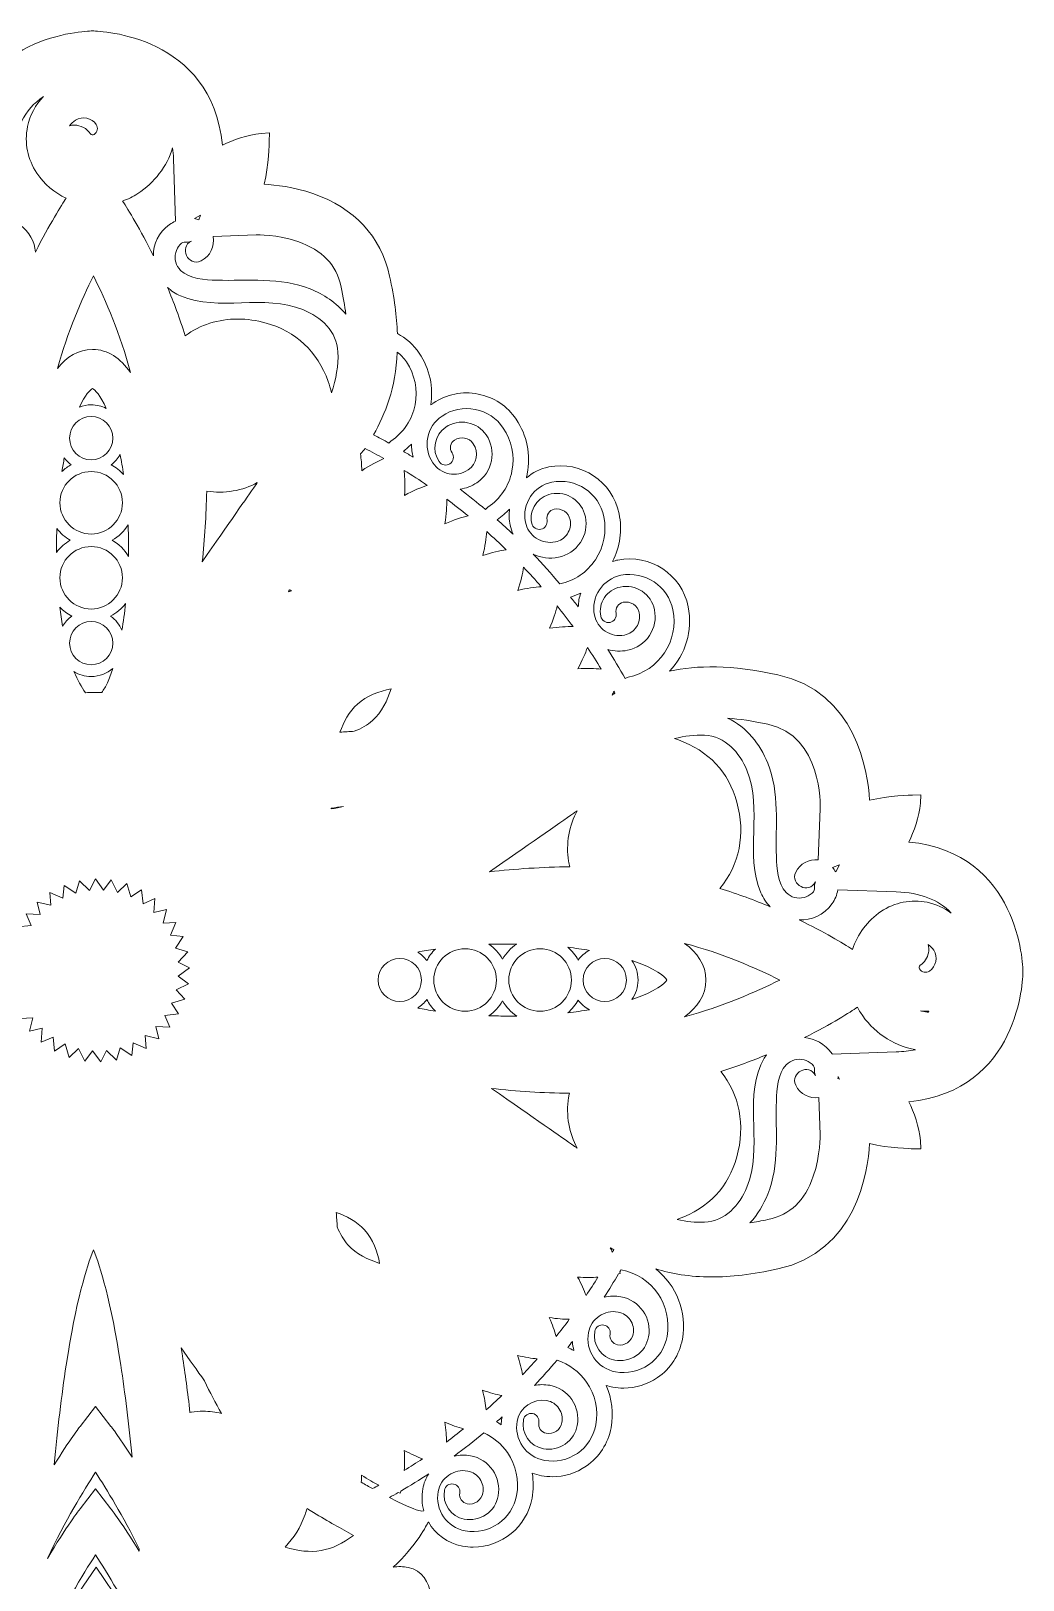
# Model space of a CAD drawing. Header units: millimetres. Extents: x 8 to 970, y -668 to -13.
# Drawn here: x 116.9 to 239.2, y -547.4 to -356.4 of the extents above; entities that cross this region are included whole.
import ezdxf

# ---------------------------------------------------------------- set-up
doc = ezdxf.new("R2010")
doc.units = ezdxf.units.MM
doc.header["$MEASUREMENT"] = 0
doc.layers.add('Layer 5', color=7, linetype='Continuous')

msp = doc.modelspace()

# ---------------------------------------------------------------- linework, layer by layer
at = {"layer": 'Layer 5', "lineweight": 0}
for points in [[(117.61, -463.81), (119.28, -464.21), (119.19, -462.63), (120.77, -463.32), (120.95, -461.75), (122.38, -462.7), (122.83, -461.18), (124.08, -462.37), (124.79, -460.95), (125.81, -462.34), (126.75, -461.07), (127.52, -462.61), (128.67, -461.52), (129.16, -463.17), (130.48, -462.3), (130.67, -464.01), (132.12, -463.38), (132.02, -465.1), (133.55, -464.73), (133.15, -466.41), (134.73, -466.31), (134.04, -467.89), (135.61, -468.07), (134.66, -469.51), (136.18, -469.96), (134.99, -471.21), (136.41, -471.91), (135.02, -472.94), (136.29, -473.88), (134.75, -474.65), (135.84, -475.79), (134.19, -476.28), (135.06, -477.6), (133.35, -477.8), (133.98, -479.25), (132.26, -479.14), (132.63, -480.68), (130.95, -480.28), (131.05, -481.85), (129.47, -481.17), (129.29, -482.74), (127.85, -481.79), (127.4, -483.3), (126.16, -482.12), (125.45, -483.53), (124.43, -482.15), (123.48, -483.42), (122.72, -481.88), (121.57, -482.96), (121.08, -481.31), (119.76, -482.18), (119.57, -480.47), (118.12, -481.1), (118.22, -479.38), (116.68, -479.75), (117.09, -478.08), (115.51, -478.17)], [(115.18, -466.88), (116.89, -466.69), (116.26, -465.24), (117.98, -465.35), (117.61, -463.81)]]:
    msp.add_lwpolyline(points, dxfattribs=at)
for points, knots in [([(239.19, -472.4), (239.18, -471.52), (238.73, -457.77), (225.12, -456.4), (225.69, -455.16), (226.44, -453.27), (226.55, -451.63), (226.55, -451.63), (226.61, -450.59), (226.61, -450.59), (226.61, -450.59), (225.57, -450.61), (225.57, -450.61), (225.43, -450.61), (222.64, -450.68), (220.27, -451.25), (220.06, -447.67), (218.6, -437.9), (208.96, -435.78), (203.19, -434.51), (198.96, -434.6), (195.61, -435.33), (197.55, -433.29), (198.5, -430.36), (197.9, -427.39), (197.1, -423.41), (193.21, -420.82), (189.22, -421.62), (189, -421.67), (188.78, -421.73), (188.56, -421.8), (189.5, -419.99), (189.79, -417.94), (189.38, -415.91), (188.58, -411.93), (184.69, -409.34), (180.7, -410.14), (179.64, -410.36), (178.7, -410.84), (177.94, -411.5), (177.98, -411.34), (178.02, -411.17), (178.05, -411), (178.51, -408.65), (178.03, -406.26), (176.69, -404.27), (175.59, -402.64), (173.92, -401.53), (171.99, -401.15), (170.06, -400.77), (168.09, -401.17), (166.46, -402.27), (166.36, -402.34), (166.26, -402.42), (166.16, -402.5), (166.49, -400.34), (166.05, -398.06), (164.74, -396.11), (164.03, -395.05), (163.09, -394.24), (162.04, -393.7), (161.96, -391.62), (161.67, -389.28), (161.08, -386.61), (160, -381.71), (156.73, -378.19), (151.63, -376.43), (149.23, -375.6), (146.97, -375.35), (145.61, -375.28), (146.18, -372.92), (146.24, -370.14), (146.24, -370), (146.24, -370), (146.27, -368.95), (146.27, -368.95), (146.27, -368.95), (145.22, -369.02), (145.22, -369.02), (143.59, -369.13), (141.7, -369.87), (140.46, -370.45), (139.1, -356.91), (125.48, -356.39), (124.47, -356.37), (124.47, -356.37), (124.47, -356.37), (124.47, -356.37), (124.47, -356.37), (124.47, -356.37), (124.47, -356.37), (124.47, -356.37), (124.42, -356.37), (124.42, -356.37), (124.42, -356.37), (124.42, -356.37), (124.41, -356.37), (124.41, -356.37), (124.41, -356.37), (124.41, -356.37), (123.41, -356.39), (109.79, -356.91), (108.43, -370.45), (107.19, -369.87), (105.3, -369.13), (103.67, -369.02), (103.67, -369.02), (102.62, -368.95), (102.62, -368.95), (102.62, -368.95), (102.64, -370), (102.64, -370), (102.65, -370.14), (102.71, -372.92), (103.27, -375.28), (101.91, -375.35), (99.65, -375.6), (97.25, -376.43), (92.15, -378.19), (88.88, -381.71), (87.81, -386.61), (87.12, -389.74), (86.83, -392.43), (86.83, -394.76), (85.99, -395.3), (85.24, -396.02), (84.65, -396.9), (83.36, -398.87), (82.95, -401.16), (83.31, -403.31), (83.21, -403.24), (83.11, -403.16), (83, -403.09), (81.36, -402.01), (79.39, -401.63), (77.46, -402.03), (75.53, -402.43), (73.88, -403.55), (72.79, -405.2), (71.48, -407.2), (71.02, -409.59), (71.5, -411.94), (71.54, -412.11), (71.58, -412.28), (71.62, -412.45), (70.85, -411.79), (69.91, -411.32), (68.84, -411.12), (64.85, -410.36), (60.99, -412.99), (60.23, -416.98), (59.84, -419.01), (60.16, -421.06), (61.11, -422.86), (60.9, -422.79), (60.68, -422.73), (60.45, -422.69), (56.46, -421.93), (52.59, -424.56), (51.83, -428.55), (51.33, -431.18), (52.04, -433.76), (53.57, -435.73), (50.01, -434.66), (45.38, -434.31), (38.72, -435.78), (29.08, -437.9), (27.61, -447.67), (27.4, -451.25), (25.04, -450.68), (22.25, -450.61), (22.11, -450.61), (22.11, -450.61), (21.06, -450.59), (21.06, -450.59), (21.06, -450.59), (21.13, -451.63), (21.13, -451.63), (21.24, -453.27), (21.98, -455.16), (22.56, -456.4), (8.95, -457.77), (8.5, -471.52), (8.48, -472.4), (8.48, -472.4), (8.48, -472.4), (8.48, -472.4), (8.48, -472.4), (8.48, -472.44), (8.48, -472.44), (8.48, -472.44), (8.48, -472.44), (8.48, -472.44), (8.5, -473.32), (8.95, -487.07), (22.56, -488.44), (21.98, -489.68), (21.24, -491.57), (21.13, -493.21), (21.13, -493.21), (21.06, -494.25), (21.06, -494.25), (21.06, -494.25), (22.11, -494.23), (22.11, -494.23), (22.25, -494.23), (25.04, -494.16), (27.4, -493.6), (27.61, -497.17), (29.08, -506.94), (38.72, -509.06), (41.86, -509.75), (44.55, -510.04), (46.88, -510.04), (49.98, -510.04), (52.45, -509.54), (54.55, -508.79), (53.36, -510.03), (52.51, -511.63), (52.2, -513.45), (51.5, -517.45), (54.2, -521.28), (58.2, -521.97), (58.55, -522.03), (58.9, -522.06), (59.24, -522.06), (59.83, -522.06), (60.4, -521.97), (60.95, -521.81), (60.29, -523.92), (60.42, -526.17), (61.35, -528.2), (62.16, -529.99), (63.63, -531.36), (65.47, -532.05), (66.31, -532.36), (67.19, -532.52), (68.06, -532.52), (69.1, -532.52), (70.13, -532.3), (71.11, -531.85), (71.13, -531.84), (71.14, -531.84), (71.15, -531.83), (70.55, -533.84), (70.64, -536.07), (71.58, -538.12), (72.4, -539.91), (73.86, -541.28), (75.7, -541.97), (76.54, -542.28), (77.42, -542.44), (78.29, -542.44), (79.33, -542.44), (80.37, -542.21), (81.34, -541.77), (82.03, -541.45), (82.64, -541.02), (83.16, -540.49), (83.51, -541.16), (84.87, -543.54), (87.28, -545.77), (86.99, -545.78), (86.71, -545.81), (86.44, -545.87), (82.92, -546.64), (83.01, -551.53), (85, -553.78), (87.2, -556.26), (90.93, -556.31), (94.02, -555.82), (92.53, -556.61), (91.02, -557.31), (89.95, -558.04), (87.1, -560.01), (84.53, -563.73), (86.35, -567.25), (87.6, -569.65), (90.49, -570.27), (92.66, -569.19), (91.37, -572.03), (90.06, -575.01), (88.79, -578.05), (79.66, -599.81), (76.71, -613.77), (80.01, -619.55), (81.83, -622.74), (84.5, -625.73), (88, -628.51), (87.28, -628.56), (86.55, -628.85), (85.95, -629.43), (83.71, -631.61), (85.09, -635.07), (87.29, -636.65), (89.45, -638.21), (91.98, -638.36), (94.6, -638.16), (92.17, -640.95), (92.33, -645.74), (95.43, -648.05), (97.21, -649.37), (99.86, -649.78), (101.73, -648.41), (101.94, -648.26), (102.13, -648.09), (102.31, -647.91), (102.63, -650.19), (104.6, -652.14), (107.1, -651.97), (109.78, -651.78), (111.81, -647.71), (108.77, -646.46), (107.21, -645.82), (106.35, -648.18), (107.73, -648.94), (107.4, -648.8), (107.1, -648.92), (106.82, -649.28), (106.48, -649.21), (106.15, -649.08), (105.85, -648.9), (105.3, -648.54), (104.99, -648.12), (104.94, -647.46), (104.84, -646.09), (106.09, -644.99), (107.29, -644.63), (108.4, -644.3), (109.5, -644.51), (110.41, -645.05), (112.6, -651.7), (117.15, -661.17), (124.44, -661.17), (132.4, -661.17), (136.59, -652.05), (138.57, -645.42), (139.56, -644.61), (140.88, -644.23), (142.2, -644.63), (143.4, -644.99), (144.65, -646.09), (144.55, -647.46), (144.5, -648.12), (144.2, -648.54), (143.64, -648.9), (143.34, -649.08), (143.02, -649.21), (142.68, -649.28), (142.39, -648.92), (142.09, -648.8), (141.77, -648.94), (143.15, -648.18), (142.29, -645.82), (140.73, -646.46), (137.68, -647.71), (139.72, -651.78), (142.4, -651.97), (144.9, -652.14), (146.86, -650.19), (147.19, -647.91), (147.37, -648.09), (147.56, -648.26), (147.76, -648.41), (149.64, -649.78), (152.29, -649.37), (154.06, -648.05), (157.17, -645.74), (157.33, -640.95), (154.9, -638.16), (157.52, -638.36), (160.05, -638.21), (162.2, -636.65), (164.41, -635.07), (165.79, -631.61), (163.55, -629.43), (162.78, -628.68), (161.79, -628.41), (160.88, -628.53), (160.88, -628.53), (160.89, -628.51), (160.89, -628.51), (164.39, -625.73), (167.06, -622.74), (168.88, -619.55), (172.18, -613.77), (169.23, -599.81), (160.1, -578.05), (158.83, -575.03), (157.53, -572.07), (156.25, -569.24), (158.41, -570.25), (161.22, -569.61), (162.44, -567.25), (164.27, -563.73), (161.7, -560.01), (158.84, -558.04), (157.63, -557.21), (155.85, -556.43), (154.17, -555.5), (154.46, -555.58), (154.76, -555.65), (155.06, -555.7), (158.28, -556.3), (162.42, -556.45), (164.79, -553.78), (166.78, -551.53), (166.87, -546.64), (163.35, -545.87), (162.77, -545.75), (162.13, -545.73), (161.52, -545.85), (164.34, -543.26), (165.76, -540.45), (165.82, -540.32), (165.82, -540.32), (165.86, -540.25), (165.86, -540.25), (166.72, -541.77), (168.21, -542.91), (170.06, -543.25), (170.5, -543.33), (170.95, -543.37), (171.39, -543.37), (174.88, -543.37), (177.98, -540.88), (178.64, -537.33), (178.83, -536.29), (178.83, -535.25), (178.67, -534.23), (179.03, -534.38), (179.41, -534.49), (179.81, -534.56), (180.26, -534.64), (180.71, -534.68), (181.16, -534.68), (182.63, -534.68), (184.08, -534.24), (185.32, -533.38), (186.94, -532.26), (188.03, -530.58), (188.39, -528.64), (188.72, -526.85), (188.5, -525.05), (187.78, -523.42), (188.05, -523.51), (188.32, -523.58), (188.6, -523.64), (189.05, -523.72), (189.5, -523.76), (189.95, -523.76), (191.43, -523.76), (192.87, -523.31), (194.12, -522.46), (195.74, -521.34), (196.82, -519.66), (197.18, -517.72), (197.8, -514.34), (196.43, -511.04), (193.9, -509.05), (195.83, -509.65), (198.07, -510.04), (200.79, -510.04), (203.13, -510.04), (205.82, -509.75), (208.96, -509.06), (218.6, -506.94), (220.06, -497.17), (220.27, -493.6), (222.64, -494.16), (225.43, -494.23), (225.57, -494.23), (225.57, -494.23), (226.61, -494.25), (226.61, -494.25), (226.61, -494.25), (226.55, -493.21), (226.55, -493.21), (226.44, -491.57), (225.69, -489.68), (225.12, -488.44), (238.73, -487.07), (239.18, -473.32), (239.19, -472.44), (239.19, -472.44), (239.19, -472.44), (239.19, -472.44), (239.19, -472.44), (239.19, -472.4), (239.19, -472.4), (239.19, -472.4), (239.19, -472.4), (239.19, -472.4)], [0, 0, 0, 0, 1, 1, 1, 2, 2, 2, 3, 3, 3, 4, 4, 4, 5, 5, 5, 6, 6, 6, 7, 7, 7, 8, 8, 8, 9, 9, 9, 10, 10, 10, 11, 11, 11, 12, 12, 12, 13, 13, 13, 14, 14, 14, 15, 15, 15, 16, 16, 16, 17, 17, 17, 18, 18, 18, 19, 19, 19, 20, 20, 20, 21, 21, 21, 22, 22, 22, 23, 23, 23, 24, 24, 24, 25, 25, 25, 26, 26, 26, 27, 27, 27, 28, 28, 28, 29, 29, 29, 30, 30, 30, 31, 31, 31, 32, 32, 32, 33, 33, 33, 34, 34, 34, 35, 35, 35, 36, 36, 36, 37, 37, 37, 38, 38, 38, 39, 39, 39, 40, 40, 40, 41, 41, 41, 42, 42, 42, 43, 43, 43, 44, 44, 44, 45, 45, 45, 46, 46, 46, 47, 47, 47, 48, 48, 48, 49, 49, 49, 50, 50, 50, 51, 51, 51, 52, 52, 52, 53, 53, 53, 54, 54, 54, 55, 55, 55, 56, 56, 56, 57, 57, 57, 58, 58, 58, 59, 59, 59, 60, 60, 60, 61, 61, 61, 62, 62, 62, 63, 63, 63, 64, 64, 64, 65, 65, 65, 66, 66, 66, 67, 67, 67, 68, 68, 68, 69, 69, 69, 70, 70, 70, 71, 71, 71, 72, 72, 72, 73, 73, 73, 74, 74, 74, 75, 75, 75, 76, 76, 76, 77, 77, 77, 78, 78, 78, 79, 79, 79, 80, 80, 80, 81, 81, 81, 82, 82, 82, 83, 83, 83, 84, 84, 84, 85, 85, 85, 86, 86, 86, 87, 87, 87, 88, 88, 88, 89, 89, 89, 90, 90, 90, 91, 91, 91, 92, 92, 92, 93, 93, 93, 94, 94, 94, 95, 95, 95, 96, 96, 96, 97, 97, 97, 98, 98, 98, 99, 99, 99, 100, 100, 100, 101, 101, 101, 102, 102, 102, 103, 103, 103, 104, 104, 104, 105, 105, 105, 106, 106, 106, 107, 107, 107, 108, 108, 108, 109, 109, 109, 110, 110, 110, 111, 111, 111, 112, 112, 112, 113, 113, 113, 114, 114, 114, 115, 115, 115, 116, 116, 116, 117, 117, 117, 118, 118, 118, 119, 119, 119, 120, 120, 120, 121, 121, 121, 122, 122, 122, 123, 123, 123, 124, 124, 124, 125, 125, 125, 126, 126, 126, 127, 127, 127, 128, 128, 128, 129, 129, 129, 130, 130, 130, 131, 131, 131, 132, 132, 132, 133, 133, 133, 134, 134, 134, 135, 135, 135, 136, 136, 136, 137, 137, 137, 138, 138, 138, 139, 139, 139, 140, 140, 140, 141, 141, 141, 142, 142, 142, 143, 143, 143, 144, 144, 144, 145, 145, 145, 146, 146, 146, 147, 147, 147, 148, 148, 148, 149, 149, 149, 150, 150, 150, 151, 151, 151, 152, 152, 152, 153, 153, 153, 154, 154, 154, 155, 155, 155, 156, 156, 156, 157, 157, 157, 158, 158, 158, 159, 159, 159, 160, 160, 160, 161, 161, 161, 162, 162, 162, 163, 163, 163, 164, 164, 164, 164]), ([(118.39, -364.46), (117.4, -365.48), (116.72, -366.75), (116.43, -368.17), (116.02, -370.16), (116.43, -372.19), (117.57, -373.89), (118.48, -375.25), (119.74, -376.32), (121.2, -377), (120.65, -377.83), (119.13, -380.18), (117.41, -383.64), (117.3, -382.37), (116.67, -381.13), (115.41, -380.24), (115.12, -380.03), (114.8, -379.86), (114.45, -379.73), (114.45, -379.73), (114.7, -372.13), (114.7, -372.13), (114.81, -368.57), (116.02, -366.05), (118.39, -364.46)], [0, 0, 0, 0, 1, 1, 1, 2, 2, 2, 3, 3, 3, 4, 4, 4, 5, 5, 5, 6, 6, 6, 7, 7, 7, 8, 8, 8, 8]), ([(122.34, -367.39), (123.19, -366.84), (124.34, -367.07), (124.9, -367.91), (125.03, -368.11), (125.08, -368.34), (125.03, -368.57), (124.99, -368.81), (124.85, -369.01), (124.64, -369.14), (124.5, -369.23), (124.29, -369.19), (124.19, -369.05), (123.73, -368.36), (122.97, -367.99), (122.2, -367.99), (122, -367.99), (121.81, -368.01), (121.62, -368.06), (121.82, -367.8), (122.06, -367.57), (122.34, -367.39)], [0, 0, 0, 0, 1, 1, 1, 2, 2, 2, 3, 3, 3, 4, 4, 4, 5, 5, 5, 6, 6, 6, 7, 7, 7, 7]), ([(130.01, -376.43), (132.09, -375.08), (133.6, -373.1), (134.32, -370.78), (134.38, -371.21), (134.41, -371.66), (134.42, -372.13), (134.42, -372.13), (134.68, -379.83), (134.68, -379.83), (134.42, -379.94), (134.17, -380.08), (133.95, -380.24), (132.54, -381.24), (131.93, -382.67), (131.94, -384.1), (130.33, -380.8), (128.86, -378.44), (128.15, -377.35), (128.8, -377.12), (129.43, -376.81), (130.01, -376.43)], [0, 0, 0, 0, 1, 1, 1, 2, 2, 2, 3, 3, 3, 4, 4, 4, 5, 5, 5, 6, 6, 6, 7, 7, 7, 7]), ([(137.56, -379.67), (137.38, -379.61), (137.2, -379.56), (137.02, -379.52), (137.02, -379.52), (137.77, -379.1), (137.77, -379.1), (137.77, -379.1), (137.56, -379.67), (137.56, -379.67)], [0, 0, 0, 0, 1, 1, 1, 2, 2, 2, 3, 3, 3, 3]), ([(144.63, -381.51), (144.73, -381.5), (147.22, -381.47), (149.75, -382.35), (152.83, -383.42), (154.48, -385.15), (155.09, -387.95), (155.36, -389.15), (155.55, -390.27), (155.68, -391.3), (154.53, -389.9), (152.94, -388.85), (151.27, -388.18), (147.61, -386.7), (143.58, -387.23), (139.75, -387.11), (138.3, -387.06), (136.41, -386.98), (135.31, -385.9), (134.72, -385.32), (134.49, -384.51), (134.7, -383.7), (134.79, -383.34), (134.97, -383), (135.23, -382.72), (135.78, -382.13), (135.95, -382.62), (136.63, -382.29), (135.05, -383.04), (136.24, -385.48), (137.82, -384.73), (138.98, -384.18), (139.54, -382.9), (139.3, -381.72), (139.3, -381.72), (144.63, -381.51), (144.63, -381.51)], [0, 0, 0, 0, 1, 1, 1, 2, 2, 2, 3, 3, 3, 4, 4, 4, 5, 5, 5, 6, 6, 6, 7, 7, 7, 8, 8, 8, 9, 9, 9, 10, 10, 10, 11, 11, 11, 12, 12, 12, 12]), ([(124.44, -395.65), (122.69, -395.65), (121.27, -396.56), (120.13, -398), (121.38, -393.47), (123.08, -389.54), (124.56, -386.59), (126.1, -389.65), (127.86, -393.76), (129.13, -398.5), (127.87, -396.72), (126.32, -395.65), (124.44, -395.65)], [0, 0, 0, 0, 1, 1, 1, 2, 2, 2, 3, 3, 3, 4, 4, 4, 4]), ([(145.84, -392.39), (144.65, -392.06), (143.48, -391.9), (142.35, -391.9), (139.97, -391.9), (137.74, -392.6), (135.86, -393.96), (135.19, -391.81), (134.45, -389.82), (133.69, -388), (134.15, -388.42), (134.69, -388.78), (135.29, -389.04), (140.04, -391.06), (145.57, -388.76), (150.38, -390.74), (152.62, -391.66), (154.58, -393.43), (154.71, -395.98), (154.8, -397.62), (154.45, -399.33), (153.92, -400.99), (153.8, -400.51), (153.66, -400.04), (153.5, -399.59), (152.17, -395.89), (149.52, -393.4), (145.84, -392.39)], [0, 0, 0, 0, 1, 1, 1, 2, 2, 2, 3, 3, 3, 4, 4, 4, 5, 5, 5, 6, 6, 6, 7, 7, 7, 8, 8, 8, 9, 9, 9, 9]), ([(163.15, -397.18), (164.2, -398.74), (164.58, -400.62), (164.22, -402.47), (163.86, -404.31), (162.8, -405.91), (161.24, -406.96), (161.14, -407.03), (161.06, -407.11), (161, -407.2), (160.36, -406.85), (159.73, -406.51), (159.09, -406.18), (160.54, -403.59), (161.83, -400.47), (162.03, -395.98), (162.45, -396.31), (162.83, -396.71), (163.15, -397.18)], [0, 0, 0, 0, 1, 1, 1, 2, 2, 2, 3, 3, 3, 4, 4, 4, 5, 5, 5, 6, 6, 6, 6]), ([(124.28, -402.48), (123.77, -402.48), (123.28, -402.58), (122.83, -402.75), (123.54, -401.23), (124.17, -400.62), (124.44, -400.48), (124.73, -400.62), (125.39, -401.28), (126.14, -402.93), (125.58, -402.65), (124.95, -402.48), (124.28, -402.48)], [0, 0, 0, 0, 1, 1, 1, 2, 2, 2, 3, 3, 3, 4, 4, 4, 4]), ([(167.54, -403.87), (168.74, -403.05), (170.19, -402.76), (171.62, -403.04), (173.05, -403.32), (174.28, -404.14), (175.09, -405.34), (176.15, -406.9), (176.53, -408.78), (176.17, -410.63), (175.81, -412.48), (174.75, -414.07), (173.19, -415.12), (173.07, -415.2), (172.98, -415.3), (172.91, -415.4), (171.89, -414.54), (170.84, -413.7), (169.77, -412.89), (170.5, -412.78), (171.21, -412.52), (171.84, -412.09), (173.78, -410.79), (174.29, -408.14), (172.99, -406.2), (172.45, -405.41), (171.64, -404.87), (170.7, -404.69), (169.76, -404.5), (168.8, -404.7), (168.01, -405.23), (166.61, -406.18), (166.24, -408.08), (167.18, -409.48), (167.48, -409.92), (168.08, -410.04), (168.52, -409.74), (168.96, -409.45), (169.07, -408.85), (168.78, -408.41), (168.61, -408.16), (168.55, -407.85), (168.6, -407.55), (168.66, -407.26), (168.83, -407), (169.08, -406.83), (169.85, -406.32), (170.88, -406.52), (171.39, -407.28), (172.11, -408.34), (171.83, -409.78), (170.76, -410.5), (170.07, -410.97), (169.23, -411.14), (168.41, -410.98), (167.59, -410.81), (166.88, -410.34), (166.41, -409.65), (165.12, -407.74), (165.63, -405.15), (167.54, -403.87)], [0, 0, 0, 0, 1, 1, 1, 2, 2, 2, 3, 3, 3, 4, 4, 4, 5, 5, 5, 6, 6, 6, 7, 7, 7, 8, 8, 8, 9, 9, 9, 10, 10, 10, 11, 11, 11, 12, 12, 12, 13, 13, 13, 14, 14, 14, 15, 15, 15, 16, 16, 16, 17, 17, 17, 18, 18, 18, 19, 19, 19, 20, 20, 20, 20]), ([(124.28, -403.92), (125.75, -403.92), (126.95, -405.12), (126.95, -406.59), (126.95, -408.07), (125.75, -409.26), (124.28, -409.26), (122.8, -409.26), (121.61, -408.07), (121.61, -406.59), (121.61, -405.12), (122.8, -403.92), (124.28, -403.92)], [0, 0, 0, 0, 1, 1, 1, 2, 2, 2, 3, 3, 3, 4, 4, 4, 4]), ([(126.74, -409.88), (127.19, -409.54), (127.56, -409.11), (127.84, -408.62), (128, -409.41), (128.15, -410.24), (128.27, -411.09), (127.84, -410.6), (127.32, -410.18), (126.74, -409.88)], [0, 0, 0, 0, 1, 1, 1, 2, 2, 2, 3, 3, 3, 3]), ([(157.64, -410.61), (157.63, -409.84), (157.57, -409.14), (157.49, -408.54), (157.7, -408.3), (157.89, -408.07), (158.05, -407.86), (158.83, -408.27), (159.61, -408.68), (160.38, -409.11), (159.67, -409.42), (158.68, -409.9), (157.64, -410.61)], [0, 0, 0, 0, 1, 1, 1, 2, 2, 2, 3, 3, 3, 4, 4, 4, 4]), ([(162.78, -408.21), (163.14, -407.94), (163.47, -407.64), (163.77, -407.32), (163.77, -407.88), (163.85, -408.42), (164, -408.95), (163.59, -408.7), (163.19, -408.46), (162.78, -408.21)], [0, 0, 0, 0, 1, 1, 1, 2, 2, 2, 3, 3, 3, 3]), ([(124.28, -410.71), (126.4, -410.71), (128.13, -412.44), (128.13, -414.56), (128.13, -416.69), (126.4, -418.42), (124.28, -418.42), (122.15, -418.42), (120.42, -416.69), (120.42, -414.56), (120.42, -412.44), (122.15, -410.71), (124.28, -410.71)], [0, 0, 0, 0, 1, 1, 1, 2, 2, 2, 3, 3, 3, 4, 4, 4, 4]), ([(121.81, -409.88), (121.4, -410.1), (121.01, -410.37), (120.67, -410.69), (120.76, -410.11), (120.86, -409.55), (120.96, -409.01), (121.2, -409.34), (121.48, -409.63), (121.81, -409.88)], [0, 0, 0, 0, 1, 1, 1, 2, 2, 2, 3, 3, 3, 3]), ([(165.72, -412.42), (165, -412.66), (163.99, -413.05), (162.92, -413.65), (163.01, -412.48), (162.96, -411.44), (162.88, -410.69), (162.88, -410.64), (162.87, -410.61), (162.87, -410.57), (163.84, -411.16), (164.79, -411.78), (165.72, -412.42)], [0, 0, 0, 0, 1, 1, 1, 2, 2, 2, 3, 3, 3, 4, 4, 4, 4]), ([(144.48, -412.49), (143.49, -413.89), (141.31, -417.02), (137.97, -421.83), (138.27, -419.03), (138.46, -416.1), (138.52, -413.13), (138.53, -413.13), (138.53, -413.13), (138.54, -413.13), (140.65, -413.5), (143.01, -413.05), (144.76, -412.07), (144.66, -412.22), (144.57, -412.36), (144.48, -412.49)], [0, 0, 0, 0, 1, 1, 1, 2, 2, 2, 3, 3, 3, 4, 4, 4, 5, 5, 5, 5]), ([(181.08, -412.03), (184.03, -411.43), (186.91, -413.35), (187.5, -416.29), (187.87, -418.14), (187.5, -420.02), (186.46, -421.58), (185.44, -423.13), (183.88, -424.18), (182.07, -424.57), (181.02, -423.32), (179.93, -422.1), (178.79, -420.91), (179.76, -421.36), (180.84, -421.49), (181.9, -421.28), (183.01, -421.05), (183.97, -420.41), (184.6, -419.47), (185.23, -418.52), (185.45, -417.39), (185.22, -416.28), (184.83, -414.34), (182.94, -413.08), (181, -413.47), (180.2, -413.64), (179.51, -414.1), (179.05, -414.78), (178.6, -415.46), (178.44, -416.28), (178.6, -417.08), (178.71, -417.6), (179.22, -417.94), (179.74, -417.83), (180.26, -417.73), (180.59, -417.22), (180.49, -416.7), (180.43, -416.4), (180.49, -416.1), (180.66, -415.84), (180.82, -415.59), (181.08, -415.42), (181.38, -415.36), (182.28, -415.18), (183.16, -415.76), (183.34, -416.66), (183.46, -417.27), (183.34, -417.89), (183, -418.4), (182.65, -418.92), (182.13, -419.27), (181.52, -419.39), (180.7, -419.56), (179.86, -419.39), (179.17, -418.93), (178.47, -418.47), (177.99, -417.76), (177.83, -416.94), (177.37, -414.68), (178.83, -412.48), (181.08, -412.03)], [0, 0, 0, 0, 1, 1, 1, 2, 2, 2, 3, 3, 3, 4, 4, 4, 5, 5, 5, 6, 6, 6, 7, 7, 7, 8, 8, 8, 9, 9, 9, 10, 10, 10, 11, 11, 11, 12, 12, 12, 13, 13, 13, 14, 14, 14, 15, 15, 15, 16, 16, 16, 17, 17, 17, 18, 18, 18, 19, 19, 19, 20, 20, 20, 20]), ([(167.9, -417.15), (168.1, -415.99), (168.14, -414.95), (168.13, -414.19), (168.13, -414.17), (168.13, -414.15), (168.13, -414.12), (169.02, -414.79), (169.9, -415.47), (170.76, -416.17), (170.02, -416.35), (169, -416.66), (167.9, -417.15)], [0, 0, 0, 0, 1, 1, 1, 2, 2, 2, 3, 3, 3, 4, 4, 4, 4]), ([(175.94, -417.32), (176.02, -417.71), (176.15, -418.09), (176.32, -418.45), (175.67, -417.83), (175.02, -417.24), (174.36, -416.65), (174.92, -416.26), (175.43, -415.82), (175.88, -415.33), (175.79, -415.97), (175.8, -416.64), (175.94, -417.32)], [0, 0, 0, 0, 1, 1, 1, 2, 2, 2, 3, 3, 3, 4, 4, 4, 4]), ([(120, -420.04), (120, -419.26), (120.01, -418.49), (120.04, -417.73), (120.48, -418.33), (121.05, -418.82), (121.7, -419.19), (121.03, -419.56), (120.45, -420.08), (120, -420.69), (120, -420.47), (120, -420.26), (120, -420.04)], [0, 0, 0, 0, 1, 1, 1, 2, 2, 2, 3, 3, 3, 4, 4, 4, 4]), ([(128.88, -420.04), (128.88, -420.42), (128.88, -420.8), (128.87, -421.18), (128.39, -420.35), (127.7, -419.66), (126.86, -419.19), (127.67, -418.73), (128.35, -418.07), (128.83, -417.28), (128.86, -418.18), (128.88, -419.11), (128.88, -420.04)], [0, 0, 0, 0, 1, 1, 1, 2, 2, 2, 3, 3, 3, 4, 4, 4, 4]), ([(173.05, -418.14), (173.05, -418.13), (173.05, -418.12), (173.05, -418.12), (173.87, -418.84), (174.68, -419.59), (175.46, -420.35), (174.71, -420.47), (173.69, -420.68), (172.57, -421.06), (172.86, -419.92), (173, -418.89), (173.05, -418.14)], [0, 0, 0, 0, 1, 1, 1, 2, 2, 2, 3, 3, 3, 4, 4, 4, 4]), ([(128.13, -423.81), (128.13, -425.94), (126.4, -427.67), (124.28, -427.67), (122.15, -427.67), (120.42, -425.94), (120.42, -423.81), (120.42, -421.69), (122.15, -419.96), (124.28, -419.96), (126.4, -419.96), (128.13, -421.69), (128.13, -423.81)], [0, 0, 0, 0, 1, 1, 1, 2, 2, 2, 3, 3, 3, 4, 4, 4, 4]), ([(176.88, -425.37), (177.27, -424.27), (177.49, -423.26), (177.61, -422.52), (178.35, -423.3), (179.08, -424.1), (179.78, -424.91), (179.03, -424.97), (178, -425.09), (176.88, -425.37)], [0, 0, 0, 0, 1, 1, 1, 2, 2, 2, 3, 3, 3, 3]), ([(189.6, -423.51), (192.54, -422.92), (195.43, -424.83), (196.02, -427.77), (196.79, -431.58), (194.31, -435.3), (190.5, -436.07), (190.36, -436.1), (190.23, -436.16), (190.12, -436.25), (189.44, -435.03), (188.73, -433.83), (187.99, -432.65), (188.77, -432.88), (189.6, -432.92), (190.42, -432.76), (191.53, -432.53), (192.49, -431.89), (193.12, -430.94), (193.74, -430), (193.97, -428.87), (193.74, -427.76), (193.55, -426.82), (193.01, -426.01), (192.21, -425.48), (191.41, -424.95), (190.46, -424.76), (189.52, -424.95), (188.72, -425.11), (188.03, -425.58), (187.57, -426.26), (187.12, -426.94), (186.96, -427.76), (187.12, -428.56), (187.23, -429.08), (187.74, -429.42), (188.26, -429.31), (188.78, -429.21), (189.11, -428.7), (189.01, -428.18), (188.95, -427.88), (189.01, -427.58), (189.18, -427.32), (189.34, -427.07), (189.6, -426.9), (189.9, -426.84), (190.33, -426.75), (190.78, -426.84), (191.15, -427.08), (191.52, -427.33), (191.77, -427.7), (191.86, -428.14), (191.98, -428.75), (191.86, -429.36), (191.52, -429.88), (191.17, -430.4), (190.65, -430.75), (190.04, -430.87), (189.22, -431.04), (188.38, -430.87), (187.68, -430.41), (186.99, -429.94), (186.51, -429.24), (186.34, -428.41), (186.12, -427.32), (186.34, -426.21), (186.96, -425.29), (187.57, -424.36), (188.51, -423.73), (189.6, -423.51)], [0, 0, 0, 0, 1, 1, 1, 2, 2, 2, 3, 3, 3, 4, 4, 4, 5, 5, 5, 6, 6, 6, 7, 7, 7, 8, 8, 8, 9, 9, 9, 10, 10, 10, 11, 11, 11, 12, 12, 12, 13, 13, 13, 14, 14, 14, 15, 15, 15, 16, 16, 16, 17, 17, 17, 18, 18, 18, 19, 19, 19, 20, 20, 20, 21, 21, 21, 22, 22, 22, 23, 23, 23, 23]), ([(148.98, -425.42), (148.98, -425.42), (148.87, -425.45), (148.87, -425.45), (148.82, -425.47), (148.73, -425.5), (148.6, -425.54), (148.64, -425.46), (148.69, -425.37), (148.73, -425.29), (148.81, -425.33), (148.9, -425.38), (148.98, -425.42)], [0, 0, 0, 0, 1, 1, 1, 2, 2, 2, 3, 3, 3, 4, 4, 4, 4]), ([(184.35, -427.41), (184.04, -427.01), (183.72, -426.6), (183.4, -426.2), (183.83, -426.06), (184.25, -425.89), (184.65, -425.69), (184.46, -426.24), (184.36, -426.83), (184.35, -427.41)], [0, 0, 0, 0, 1, 1, 1, 2, 2, 2, 3, 3, 3, 3]), ([(121.89, -428.54), (121.42, -428.87), (121.03, -429.3), (120.74, -429.8), (120.61, -429.03), (120.5, -428.24), (120.41, -427.43), (120.83, -427.88), (121.33, -428.25), (121.89, -428.54)], [0, 0, 0, 0, 1, 1, 1, 2, 2, 2, 3, 3, 3, 3]), ([(128.06, -430.29), (127.76, -429.58), (127.28, -428.98), (126.67, -428.54), (127.4, -428.16), (128.04, -427.63), (128.52, -426.97), (128.4, -428.12), (128.25, -429.23), (128.06, -430.29)], [0, 0, 0, 0, 1, 1, 1, 2, 2, 2, 3, 3, 3, 3]), ([(181.76, -427.29), (182.42, -428.12), (183.07, -428.97), (183.7, -429.84), (182.94, -429.82), (181.92, -429.86), (180.79, -430.04), (181.27, -428.99), (181.57, -428.02), (181.76, -427.29)], [0, 0, 0, 0, 1, 1, 1, 2, 2, 2, 3, 3, 3, 3]), ([(121.61, -431.87), (121.61, -430.4), (122.8, -429.21), (124.28, -429.21), (125.75, -429.21), (126.95, -430.4), (126.95, -431.87), (126.95, -433.35), (125.75, -434.54), (124.28, -434.54), (122.8, -434.54), (121.61, -433.35), (121.61, -431.87)], [0, 0, 0, 0, 1, 1, 1, 2, 2, 2, 3, 3, 3, 4, 4, 4, 4]), ([(184.28, -435.03), (184.84, -434.04), (185.23, -433.11), (185.48, -432.4), (186.06, -433.28), (186.63, -434.17), (187.17, -435.08), (186.42, -435), (185.42, -434.95), (184.28, -435.03)], [0, 0, 0, 0, 1, 1, 1, 2, 2, 2, 3, 3, 3, 3]), ([(124.28, -435.99), (125.3, -435.99), (126.23, -435.61), (126.95, -435), (126.74, -435.64), (126.53, -436.24), (126.3, -436.77), (126.06, -437.22), (125.82, -437.62), (125.58, -437.96), (124.9, -437.95), (124.24, -437.96), (123.56, -437.99), (123.08, -437.32), (122.61, -436.43), (122.15, -435.39), (122.77, -435.76), (123.5, -435.99), (124.28, -435.99)], [0, 0, 0, 0, 1, 1, 1, 2, 2, 2, 3, 3, 3, 4, 4, 4, 5, 5, 5, 6, 6, 6, 6]), ([(157.11, -439.38), (158.26, -438.34), (159.8, -437.8), (161.25, -437.51), (160.81, -438.92), (160.11, -440.4), (158.96, -441.43), (158.37, -441.96), (157.62, -442.4), (156.72, -442.74), (156.14, -442.77), (155.55, -442.82), (154.96, -442.87), (155.4, -441.61), (156.08, -440.31), (157.11, -439.38)], [0, 0, 0, 0, 1, 1, 1, 2, 2, 2, 3, 3, 3, 4, 4, 4, 5, 5, 5, 5]), ([(188.52, -438.27), (188.6, -438.11), (188.67, -437.96), (188.74, -437.81), (188.78, -437.9), (188.83, -437.98), (188.87, -438.06), (188.75, -438.13), (188.64, -438.2), (188.52, -438.27)], [0, 0, 0, 0, 1, 1, 1, 2, 2, 2, 3, 3, 3, 3]), ([(214.18, -452.3), (214.18, -452.3), (213.92, -458.6), (213.92, -458.6), (212.81, -458.49), (211.67, -459.04), (211.16, -460.12), (210.41, -461.7), (212.85, -462.9), (213.59, -461.31), (213.27, -462), (213.76, -462.16), (213.17, -462.72), (212.89, -462.97), (212.55, -463.15), (212.19, -463.25), (211.38, -463.45), (210.57, -463.23), (209.99, -462.64), (208.9, -461.53), (208.83, -459.65), (208.78, -458.2), (208.66, -454.36), (209.19, -450.33), (207.71, -446.67), (206.77, -444.34), (205.09, -442.15), (202.75, -441.14), (204.23, -441.24), (205.88, -441.47), (207.74, -441.88), (214.45, -443.36), (214.19, -451.94), (214.18, -452.3)], [0, 0, 0, 0, 1, 1, 1, 2, 2, 2, 3, 3, 3, 4, 4, 4, 5, 5, 5, 6, 6, 6, 7, 7, 7, 8, 8, 8, 9, 9, 9, 10, 10, 10, 11, 11, 11, 11]), ([(201.81, -462.12), (204.22, -459.25), (204.99, -455.43), (203.9, -451.47), (202.89, -447.78), (200.4, -445.13), (196.7, -443.81), (196.54, -443.75), (196.38, -443.7), (196.21, -443.65), (197.45, -443.34), (198.7, -443.17), (199.91, -443.23), (202.46, -443.37), (204.23, -445.33), (205.15, -447.56), (207.13, -452.37), (204.83, -457.9), (206.85, -462.65), (207.14, -463.32), (207.54, -463.91), (208.03, -464.39), (206.14, -463.6), (204.05, -462.82), (201.81, -462.12)], [0, 0, 0, 0, 1, 1, 1, 2, 2, 2, 3, 3, 3, 4, 4, 4, 5, 5, 5, 6, 6, 6, 7, 7, 7, 8, 8, 8, 8]), ([(153.89, -452.23), (154.39, -452.15), (154.9, -452.09), (155.41, -452.04), (154.9, -452.14), (154.38, -452.23), (153.86, -452.31), (153.87, -452.28), (153.88, -452.26), (153.89, -452.23)], [0, 0, 0, 0, 1, 1, 1, 2, 2, 2, 3, 3, 3, 3]), ([(183.79, -452.83), (183.79, -452.83), (183.79, -452.83), (183.79, -452.83), (183.93, -452.74), (184.07, -452.64), (184.22, -452.55), (183.23, -454.3), (182.79, -456.65), (183.15, -458.77), (183.19, -459), (183.24, -459.23), (183.3, -459.45), (179.9, -459.5), (176.57, -459.71), (173.4, -460.08), (177.79, -457.02), (182.06, -454.05), (183.79, -452.83)], [0, 0, 0, 0, 1, 1, 1, 2, 2, 2, 3, 3, 3, 4, 4, 4, 5, 5, 5, 6, 6, 6, 6]), ([(216.09, -460.09), (215.98, -459.89), (215.86, -459.7), (215.71, -459.53), (215.71, -459.53), (216.58, -459.21), (216.58, -459.21), (216.58, -459.21), (216.09, -460.09), (216.09, -460.09)], [0, 0, 0, 0, 1, 1, 1, 2, 2, 2, 3, 3, 3, 3]), ([(227.39, -463.84), (225.4, -463.43), (223.37, -463.84), (221.67, -464.98), (220.01, -466.1), (218.78, -467.76), (218.16, -469.66), (216.96, -468.89), (214.68, -467.5), (211.58, -466), (213.08, -466.07), (214.6, -465.47), (215.65, -463.99), (216, -463.51), (216.24, -462.92), (216.35, -462.31), (216.35, -462.31), (223.56, -462.55), (223.56, -462.55), (226.52, -462.64), (228.76, -463.5), (230.35, -465.16), (229.48, -464.52), (228.48, -464.07), (227.39, -463.84)], [0, 0, 0, 0, 1, 1, 1, 2, 2, 2, 3, 3, 3, 4, 4, 4, 5, 5, 5, 6, 6, 6, 7, 7, 7, 8, 8, 8, 8]), ([(164.54, -469.97), (165.25, -469.83), (165.98, -469.71), (166.73, -469.6), (166.3, -470.01), (165.94, -470.5), (165.67, -471.03), (165.36, -470.61), (164.98, -470.25), (164.54, -469.97)], [0, 0, 0, 0, 1, 1, 1, 2, 2, 2, 3, 3, 3, 3]), ([(170.39, -469.57), (172.52, -469.57), (174.25, -471.3), (174.25, -473.42), (174.25, -475.55), (172.52, -477.28), (170.39, -477.28), (168.26, -477.28), (166.53, -475.55), (166.53, -473.42), (166.53, -471.3), (168.26, -469.57), (170.39, -469.57)], [0, 0, 0, 0, 1, 1, 1, 2, 2, 2, 3, 3, 3, 4, 4, 4, 4]), ([(175.7, -468.98), (176.05, -468.98), (176.4, -468.98), (176.75, -468.99), (176.03, -469.46), (175.43, -470.09), (175.01, -470.84), (174.6, -470.11), (174.03, -469.49), (173.33, -469.02), (174.11, -469), (174.9, -468.98), (175.7, -468.98)], [0, 0, 0, 0, 1, 1, 1, 2, 2, 2, 3, 3, 3, 4, 4, 4, 4]), ([(179.64, -469.57), (181.77, -469.57), (183.5, -471.3), (183.5, -473.42), (183.5, -475.55), (181.77, -477.28), (179.64, -477.28), (177.51, -477.28), (175.78, -475.55), (175.78, -473.42), (175.78, -471.3), (177.51, -469.57), (179.64, -469.57)], [0, 0, 0, 0, 1, 1, 1, 2, 2, 2, 3, 3, 3, 4, 4, 4, 4]), ([(184.33, -470.96), (184.01, -470.36), (183.58, -469.83), (183.06, -469.39), (183.98, -469.49), (184.88, -469.62), (185.74, -469.77), (185.18, -470.05), (184.7, -470.46), (184.33, -470.96)], [0, 0, 0, 0, 1, 1, 1, 2, 2, 2, 3, 3, 3, 3]), ([(197.46, -477.95), (198.97, -476.82), (200.09, -475.33), (200.09, -473.42), (200.09, -471.52), (198.97, -470.03), (197.46, -468.9), (202.13, -470.16), (206.17, -471.9), (209.19, -473.42), (206.17, -474.94), (202.13, -476.68), (197.46, -477.95)], [0, 0, 0, 0, 1, 1, 1, 2, 2, 2, 3, 3, 3, 4, 4, 4, 4]), ([(227.66, -472.31), (227.46, -472.45), (227.23, -472.49), (226.99, -472.45), (226.76, -472.4), (226.56, -472.26), (226.42, -472.05), (226.33, -471.91), (226.37, -471.7), (226.51, -471.61), (227.05, -471.25), (227.41, -470.7), (227.53, -470.07), (227.6, -469.72), (227.59, -469.37), (227.51, -469.03), (227.77, -469.23), (227.99, -469.47), (228.18, -469.76), (228.72, -470.6), (228.49, -471.75), (227.66, -472.31)], [0, 0, 0, 0, 1, 1, 1, 2, 2, 2, 3, 3, 3, 4, 4, 4, 5, 5, 5, 6, 6, 6, 7, 7, 7, 7]), ([(162.33, -476.09), (160.86, -476.09), (159.66, -474.9), (159.66, -473.42), (159.66, -471.95), (160.86, -470.75), (162.33, -470.75), (163.8, -470.75), (165, -471.95), (165, -473.42), (165, -474.9), (163.8, -476.09), (162.33, -476.09)], [0, 0, 0, 0, 1, 1, 1, 2, 2, 2, 3, 3, 3, 4, 4, 4, 4]), ([(190.28, -473.42), (190.28, -474.9), (189.08, -476.09), (187.61, -476.09), (186.14, -476.09), (184.94, -474.9), (184.94, -473.42), (184.94, -471.95), (186.14, -470.75), (187.61, -470.75), (189.08, -470.75), (190.28, -471.95), (190.28, -473.42)], [0, 0, 0, 0, 1, 1, 1, 2, 2, 2, 3, 3, 3, 4, 4, 4, 4]), ([(190.93, -475.84), (191.42, -475.16), (191.72, -474.33), (191.72, -473.42), (191.72, -472.52), (191.42, -471.69), (190.93, -471.01), (194, -472.02), (195.07, -473.05), (195.26, -473.42), (195.07, -473.8), (194, -474.83), (190.93, -475.84)], [0, 0, 0, 0, 1, 1, 1, 2, 2, 2, 3, 3, 3, 4, 4, 4, 4]), ([(165.67, -475.82), (165.94, -476.35), (166.3, -476.84), (166.73, -477.25), (165.98, -477.14), (165.25, -477.02), (164.54, -476.88), (164.98, -476.6), (165.36, -476.24), (165.67, -475.82)], [0, 0, 0, 0, 1, 1, 1, 2, 2, 2, 3, 3, 3, 3]), ([(175.01, -476), (175.43, -476.75), (176.03, -477.39), (176.75, -477.86), (176.4, -477.86), (176.05, -477.87), (175.7, -477.87), (174.9, -477.87), (174.11, -477.85), (173.33, -477.82), (174.03, -477.36), (174.6, -476.74), (175.01, -476)], [0, 0, 0, 0, 1, 1, 1, 2, 2, 2, 3, 3, 3, 4, 4, 4, 4]), ([(184.33, -475.89), (184.7, -476.39), (185.18, -476.8), (185.74, -477.08), (184.88, -477.23), (183.98, -477.35), (183.06, -477.46), (183.58, -477.02), (184.01, -476.49), (184.33, -475.89)], [0, 0, 0, 0, 1, 1, 1, 2, 2, 2, 3, 3, 3, 3]), ([(223.56, -482.29), (223.56, -482.29), (215.67, -482.55), (215.67, -482.55), (215.66, -482.54), (215.66, -482.54), (215.65, -482.53), (214.75, -481.27), (213.51, -480.64), (212.23, -480.53), (215.62, -478.84), (217.93, -477.35), (218.76, -476.79), (218.88, -477.01), (219, -477.22), (219.13, -477.42), (220.67, -479.8), (223.04, -481.43), (225.8, -481.99), (225.85, -482), (225.89, -482.01), (225.94, -482.02), (225.2, -482.17), (224.41, -482.26), (223.56, -482.29)], [0, 0, 0, 0, 1, 1, 1, 2, 2, 2, 3, 3, 3, 4, 4, 4, 5, 5, 5, 6, 6, 6, 7, 7, 7, 8, 8, 8, 8]), ([(227.55, -477.38), (227.29, -477.37), (227.03, -477.34), (226.77, -477.28), (226.7, -477.27), (226.63, -477.25), (226.56, -477.24), (226.9, -477.28), (227.24, -477.28), (227.58, -477.26), (227.57, -477.3), (227.56, -477.34), (227.55, -477.38)], [0, 0, 0, 0, 1, 1, 1, 2, 2, 2, 3, 3, 3, 4, 4, 4, 4]), ([(205.15, -498.96), (204.23, -501.2), (202.46, -503.16), (199.91, -503.29), (198.81, -503.35), (197.67, -503.21), (196.53, -502.95), (196.59, -502.93), (196.65, -502.91), (196.7, -502.89), (200.4, -501.57), (202.89, -498.91), (203.9, -495.23), (204.97, -491.32), (204.24, -487.55), (201.91, -484.69), (203.93, -484.06), (205.83, -483.36), (207.57, -482.65), (207.29, -483.01), (207.04, -483.42), (206.85, -483.87), (204.83, -488.62), (207.13, -494.15), (205.15, -498.96)], [0, 0, 0, 0, 1, 1, 1, 2, 2, 2, 3, 3, 3, 4, 4, 4, 5, 5, 5, 6, 6, 6, 7, 7, 7, 8, 8, 8, 8]), ([(213.33, -497.62), (212.26, -500.7), (210.54, -502.34), (207.73, -502.96), (206.96, -503.13), (206.22, -503.27), (205.51, -503.38), (206.46, -502.36), (207.2, -501.13), (207.71, -499.85), (209.19, -496.19), (208.66, -492.16), (208.78, -488.32), (208.83, -486.87), (208.9, -484.99), (209.99, -483.88), (210.57, -483.29), (211.38, -483.07), (212.19, -483.27), (212.55, -483.37), (212.89, -483.55), (213.17, -483.81), (213.76, -484.36), (213.27, -484.52), (213.59, -485.21), (212.85, -483.62), (210.41, -484.82), (211.16, -486.4), (211.68, -487.5), (212.86, -488.06), (214, -487.91), (214, -487.91), (214.18, -492.49), (214.18, -492.49), (214.18, -492.51), (214.22, -495.06), (213.33, -497.62)], [0, 0, 0, 0, 1, 1, 1, 2, 2, 2, 3, 3, 3, 4, 4, 4, 5, 5, 5, 6, 6, 6, 7, 7, 7, 8, 8, 8, 9, 9, 9, 10, 10, 10, 11, 11, 11, 12, 12, 12, 12]), ([(173.65, -486.8), (176.74, -487.14), (179.97, -487.35), (183.26, -487.39), (183.22, -487.57), (183.18, -487.75), (183.15, -487.93), (182.79, -490.04), (183.23, -492.4), (184.22, -494.15), (184.07, -494.05), (183.93, -493.96), (183.79, -493.87), (182.33, -492.84), (178.93, -490.47), (173.65, -486.8)], [0, 0, 0, 0, 1, 1, 1, 2, 2, 2, 3, 3, 3, 4, 4, 4, 5, 5, 5, 5]), ([(216.37, -485.56), (216.39, -485.48), (216.4, -485.4), (216.41, -485.32), (216.41, -485.32), (216.58, -485.63), (216.58, -485.63), (216.58, -485.63), (216.37, -485.56), (216.37, -485.56)], [0, 0, 0, 0, 1, 1, 1, 2, 2, 2, 3, 3, 3, 3]), ([(157.98, -504.24), (159.02, -505.39), (159.56, -506.92), (159.85, -508.37), (158.44, -507.94), (156.97, -507.23), (155.93, -506.08), (155.41, -505.49), (154.96, -504.74), (154.62, -503.85), (154.59, -503.26), (154.54, -502.67), (154.49, -502.09), (155.75, -502.53), (157.05, -503.2), (157.98, -504.24)], [0, 0, 0, 0, 1, 1, 1, 2, 2, 2, 3, 3, 3, 4, 4, 4, 5, 5, 5, 5]), ([(119.72, -533.2), (120.13, -528.76), (120.62, -524.66), (121.19, -520.94), (122.41, -513), (123.7, -508.8), (124.56, -506.69), (125.41, -508.79), (126.71, -512.99), (127.93, -520.94), (128.45, -524.39), (128.92, -528.18), (129.32, -532.26), (127.76, -529.84), (126.73, -528.49), (126.71, -528.47), (126.71, -528.47), (124.81, -526.01), (124.81, -526.01), (124.81, -526.01), (122.91, -528.47), (122.91, -528.47), (122.89, -528.49), (121.59, -530.18), (119.72, -533.2)], [0, 0, 0, 0, 1, 1, 1, 2, 2, 2, 3, 3, 3, 4, 4, 4, 5, 5, 5, 6, 6, 6, 7, 7, 7, 8, 8, 8, 8]), ([(188.29, -506.44), (188.44, -506.52), (188.58, -506.61), (188.73, -506.69), (188.67, -506.79), (188.62, -506.89), (188.56, -506.99), (188.48, -506.81), (188.39, -506.63), (188.29, -506.44)], [0, 0, 0, 0, 1, 1, 1, 2, 2, 2, 3, 3, 3, 3]), ([(184.27, -510.06), (185.22, -510.14), (186.08, -510.12), (186.77, -510.07), (186.3, -510.83), (185.81, -511.59), (185.31, -512.33), (185.07, -511.68), (184.73, -510.89), (184.27, -510.06)], [0, 0, 0, 0, 1, 1, 1, 2, 2, 2, 3, 3, 3, 3]), ([(195.29, -517.37), (195.03, -518.81), (194.22, -520.05), (193.02, -520.87), (191.83, -521.7), (190.38, -522.01), (188.95, -521.75), (187.85, -521.54), (186.9, -520.93), (186.27, -520.01), (185.64, -519.1), (185.4, -517.99), (185.61, -516.9), (185.76, -516.07), (186.22, -515.36), (186.91, -514.88), (187.6, -514.4), (188.44, -514.22), (189.26, -514.38), (189.87, -514.49), (190.4, -514.83), (190.75, -515.34), (191.1, -515.85), (191.23, -516.47), (191.12, -517.08), (191.04, -517.51), (190.8, -517.89), (190.43, -518.15), (190.07, -518.4), (189.62, -518.49), (189.19, -518.41), (188.57, -518.3), (188.16, -517.7), (188.27, -517.09), (188.37, -516.56), (188.02, -516.06), (187.5, -515.97), (186.98, -515.87), (186.48, -516.22), (186.38, -516.74), (186.08, -518.4), (187.18, -520), (188.84, -520.3), (189.78, -520.48), (190.73, -520.27), (191.52, -519.73), (192.31, -519.19), (192.84, -518.37), (193.01, -517.42), (193.22, -516.31), (192.98, -515.18), (192.33, -514.25), (191.69, -513.32), (190.72, -512.69), (189.61, -512.49), (188.91, -512.36), (188.21, -512.38), (187.54, -512.54), (188.15, -511.59), (188.75, -510.63), (189.32, -509.66), (189.32, -509.66), (189.53, -509.61), (189.53, -509.61), (189.53, -509.61), (189.47, -509.4), (189.47, -509.4), (189.51, -509.32), (189.56, -509.24), (189.6, -509.16), (189.61, -509.16), (189.62, -509.17), (189.63, -509.17), (193.45, -509.87), (195.99, -513.55), (195.29, -517.37)], [0, 0, 0, 0, 1, 1, 1, 2, 2, 2, 3, 3, 3, 4, 4, 4, 5, 5, 5, 6, 6, 6, 7, 7, 7, 8, 8, 8, 9, 9, 9, 10, 10, 10, 11, 11, 11, 12, 12, 12, 13, 13, 13, 14, 14, 14, 15, 15, 15, 16, 16, 16, 17, 17, 17, 18, 18, 18, 19, 19, 19, 20, 20, 20, 21, 21, 21, 22, 22, 22, 23, 23, 23, 24, 24, 24, 25, 25, 25, 25]), ([(180.77, -515.05), (181.7, -515.21), (182.55, -515.26), (183.24, -515.27), (182.71, -515.99), (182.17, -516.69), (181.61, -517.38), (181.42, -516.72), (181.16, -515.91), (180.77, -515.05)], [0, 0, 0, 0, 1, 1, 1, 2, 2, 2, 3, 3, 3, 3]), ([(138.25, -522.86), (138.92, -524.27), (139.62, -525.61), (140.35, -526.88), (139.61, -526.7), (138.84, -526.6), (138.07, -526.6), (137.59, -526.6), (137.1, -526.64), (136.63, -526.72), (136.57, -526.73), (136.52, -526.74), (136.46, -526.75), (136.18, -524.3), (135.86, -521.96), (135.53, -519.77), (135.48, -519.44), (135.43, -519.11), (135.37, -518.78), (136.38, -520.22), (137.36, -521.6), (138.25, -522.86)], [0, 0, 0, 0, 1, 1, 1, 2, 2, 2, 3, 3, 3, 4, 4, 4, 5, 5, 5, 6, 6, 6, 7, 7, 7, 7]), ([(183.63, -518), (183.65, -518.38), (183.71, -518.75), (183.8, -519.11), (183.55, -518.98), (183.3, -518.86), (183.04, -518.75), (183.24, -518.5), (183.43, -518.25), (183.63, -518)], [0, 0, 0, 0, 1, 1, 1, 2, 2, 2, 3, 3, 3, 3]), ([(186.5, -528.3), (186.23, -529.73), (185.43, -530.97), (184.23, -531.8), (183.03, -532.62), (181.59, -532.93), (180.16, -532.67), (179.06, -532.47), (178.11, -531.85), (177.48, -530.93), (176.85, -530.02), (176.61, -528.91), (176.81, -527.82), (177.13, -526.12), (178.76, -524.99), (180.47, -525.3), (181.08, -525.41), (181.61, -525.75), (181.96, -526.26), (182.31, -526.77), (182.44, -527.39), (182.33, -528), (182.25, -528.44), (182, -528.82), (181.64, -529.07), (181.27, -529.32), (180.83, -529.42), (180.39, -529.33), (179.78, -529.22), (179.37, -528.63), (179.48, -528.01), (179.58, -527.49), (179.23, -526.99), (178.71, -526.89), (178.18, -526.8), (177.68, -527.14), (177.59, -527.66), (177.28, -529.32), (178.39, -530.92), (180.05, -531.23), (180.99, -531.4), (181.94, -531.19), (182.73, -530.65), (183.52, -530.11), (184.05, -529.29), (184.22, -528.35), (184.43, -527.23), (184.18, -526.1), (183.54, -525.17), (182.9, -524.24), (181.93, -523.61), (180.82, -523.41), (180.18, -523.29), (179.55, -523.3), (178.94, -523.42), (179.9, -522.41), (180.83, -521.37), (181.73, -520.32), (183.2, -520.79), (184.47, -521.73), (185.37, -523.02), (186.44, -524.57), (186.84, -526.44), (186.5, -528.3)], [0, 0, 0, 0, 1, 1, 1, 2, 2, 2, 3, 3, 3, 4, 4, 4, 5, 5, 5, 6, 6, 6, 7, 7, 7, 8, 8, 8, 9, 9, 9, 10, 10, 10, 11, 11, 11, 12, 12, 12, 13, 13, 13, 14, 14, 14, 15, 15, 15, 16, 16, 16, 17, 17, 17, 18, 18, 18, 19, 19, 19, 20, 20, 20, 21, 21, 21, 21]), ([(176.86, -519.72), (177.76, -519.95), (178.59, -520.08), (179.28, -520.15), (178.69, -520.81), (178.09, -521.46), (177.48, -522.1), (177.36, -521.42), (177.16, -520.6), (176.86, -519.72)], [0, 0, 0, 0, 1, 1, 1, 2, 2, 2, 3, 3, 3, 3]), ([(172.55, -524.02), (173.42, -524.33), (174.24, -524.53), (174.91, -524.67), (174.28, -525.27), (173.63, -525.87), (172.97, -526.45), (172.9, -525.76), (172.78, -524.93), (172.55, -524.02)], [0, 0, 0, 0, 1, 1, 1, 2, 2, 2, 3, 3, 3, 3]), ([(168.09, -530.4), (168.08, -529.7), (168.03, -528.86), (167.88, -527.94), (168.73, -528.32), (169.52, -528.59), (170.18, -528.78), (169.49, -529.33), (168.79, -529.87), (168.09, -530.4)], [0, 0, 0, 0, 1, 1, 1, 2, 2, 2, 3, 3, 3, 3]), ([(174.92, -527.47), (174.87, -527.74), (174.85, -528.01), (174.83, -528.27), (174.65, -528.15), (174.46, -528.03), (174.26, -527.92), (174.5, -527.71), (174.73, -527.5), (174.96, -527.29), (174.95, -527.35), (174.93, -527.41), (174.92, -527.47)], [0, 0, 0, 0, 1, 1, 1, 2, 2, 2, 3, 3, 3, 4, 4, 4, 4]), ([(176.74, -536.98), (176.2, -539.94), (173.36, -541.9), (170.4, -541.36), (168.14, -540.94), (166.65, -538.76), (167.06, -536.51), (167.21, -535.68), (167.68, -534.97), (168.37, -534.49), (169.06, -534.01), (169.89, -533.83), (170.72, -533.99), (171.33, -534.1), (171.85, -534.44), (172.21, -534.95), (172.56, -535.46), (172.69, -536.08), (172.58, -536.69), (172.5, -537.12), (172.25, -537.5), (171.89, -537.76), (171.52, -538.01), (171.08, -538.1), (170.64, -538.02), (170.02, -537.91), (169.61, -537.31), (169.73, -536.7), (169.82, -536.17), (169.48, -535.67), (168.96, -535.58), (168.43, -535.48), (167.93, -535.83), (167.84, -536.35), (167.53, -538.01), (168.63, -539.61), (170.29, -539.91), (171.24, -540.09), (172.19, -539.88), (172.98, -539.34), (173.77, -538.8), (174.3, -537.98), (174.47, -537.04), (174.67, -535.92), (174.43, -534.79), (173.79, -533.86), (173.15, -532.93), (172.18, -532.3), (171.06, -532.1), (170.38, -531.97), (169.69, -531.99), (169.04, -532.14), (170.28, -531.22), (171.49, -530.27), (172.68, -529.28), (173.86, -529.8), (174.87, -530.63), (175.62, -531.71), (176.68, -533.26), (177.08, -535.13), (176.74, -536.98)], [0, 0, 0, 0, 1, 1, 1, 2, 2, 2, 3, 3, 3, 4, 4, 4, 5, 5, 5, 6, 6, 6, 7, 7, 7, 8, 8, 8, 9, 9, 9, 10, 10, 10, 11, 11, 11, 12, 12, 12, 13, 13, 13, 14, 14, 14, 15, 15, 15, 16, 16, 16, 17, 17, 17, 18, 18, 18, 19, 19, 19, 20, 20, 20, 20]), ([(162.89, -531.43), (163.7, -531.89), (164.48, -532.23), (165.12, -532.48), (164.38, -532.97), (163.63, -533.45), (162.88, -533.91), (162.93, -533.22), (162.96, -532.37), (162.89, -531.43)], [0, 0, 0, 0, 1, 1, 1, 2, 2, 2, 3, 3, 3, 3]), ([(124.81, -534.14), (126.21, -536.28), (128.17, -539.49), (130.19, -543.58), (130.19, -543.67), (130.2, -543.77), (130.2, -543.86), (128.17, -540.54), (126.73, -538.67), (126.71, -538.64), (126.71, -538.64), (124.81, -536.19), (124.81, -536.19), (124.81, -536.19), (122.91, -538.64), (122.91, -538.64), (122.89, -538.67), (121.18, -540.88), (118.87, -544.77), (118.87, -544.77), (118.87, -544.76), (118.87, -544.76), (121.09, -540.08), (123.34, -536.39), (124.81, -534.14)], [0, 0, 0, 0, 1, 1, 1, 2, 2, 2, 3, 3, 3, 4, 4, 4, 5, 5, 5, 6, 6, 6, 7, 7, 7, 8, 8, 8, 8]), ([(158.97, -536.15), (158.53, -535.91), (158.07, -535.65), (157.58, -535.37), (157.6, -535.08), (157.61, -534.78), (157.61, -534.47), (158.39, -535.01), (159.14, -535.42), (159.76, -535.72), (159.49, -535.86), (159.23, -536.01), (158.97, -536.15)], [0, 0, 0, 0, 1, 1, 1, 2, 2, 2, 3, 3, 3, 4, 4, 4, 4]), ([(164.99, -538.93), (164.78, -538.89), (163.78, -538.65), (161.05, -537.25), (161.41, -537.05), (161.78, -536.84), (162.14, -536.64), (162.14, -536.64), (162.4, -536.72), (162.4, -536.72), (162.4, -536.72), (162.46, -536.45), (162.46, -536.45), (163.62, -535.77), (164.77, -535.07), (165.9, -534.32), (165.54, -534.87), (165.29, -535.49), (165.17, -536.16), (165, -537.1), (165.06, -538.02), (165.3, -538.89), (165.3, -538.89), (164.99, -538.93), (164.99, -538.93)], [0, 0, 0, 0, 1, 1, 1, 2, 2, 2, 3, 3, 3, 4, 4, 4, 5, 5, 5, 6, 6, 6, 7, 7, 7, 8, 8, 8, 8]), ([(148.2, -543.35), (149.26, -542.25), (150.1, -540.9), (150.66, -539.35), (150.74, -539.1), (150.82, -538.85), (150.9, -538.59), (151.16, -538.77), (151.42, -538.93), (151.69, -539.09), (153.5, -540.18), (155.15, -541.12), (156.62, -541.92), (154.03, -543.93), (151.39, -544.39), (148.2, -543.35)], [0, 0, 0, 0, 1, 1, 1, 2, 2, 2, 3, 3, 3, 4, 4, 4, 5, 5, 5, 5]), ([(118.41, -556.09), (118.41, -556.03), (118.41, -555.96), (118.42, -555.9), (120.79, -550.76), (123.23, -546.73), (124.81, -544.32), (126.26, -546.54), (128.48, -550.17), (130.67, -554.76), (130.67, -554.76), (130.68, -554.9), (130.68, -554.9), (129.11, -552.09), (128.07, -550.56), (128.06, -550.54), (128.06, -550.54), (124.87, -545.82), (124.87, -545.82), (124.87, -545.82), (121.69, -550.54), (121.69, -550.54), (121.61, -550.66), (120.29, -552.62), (118.41, -556.09)], [0, 0, 0, 0, 1, 1, 1, 2, 2, 2, 3, 3, 3, 4, 4, 4, 5, 5, 5, 6, 6, 6, 7, 7, 7, 8, 8, 8, 8])]:
    msp.add_open_spline(points, degree=3, knots=knots, dxfattribs=at)

doc.saveas('drawing.dxf')
